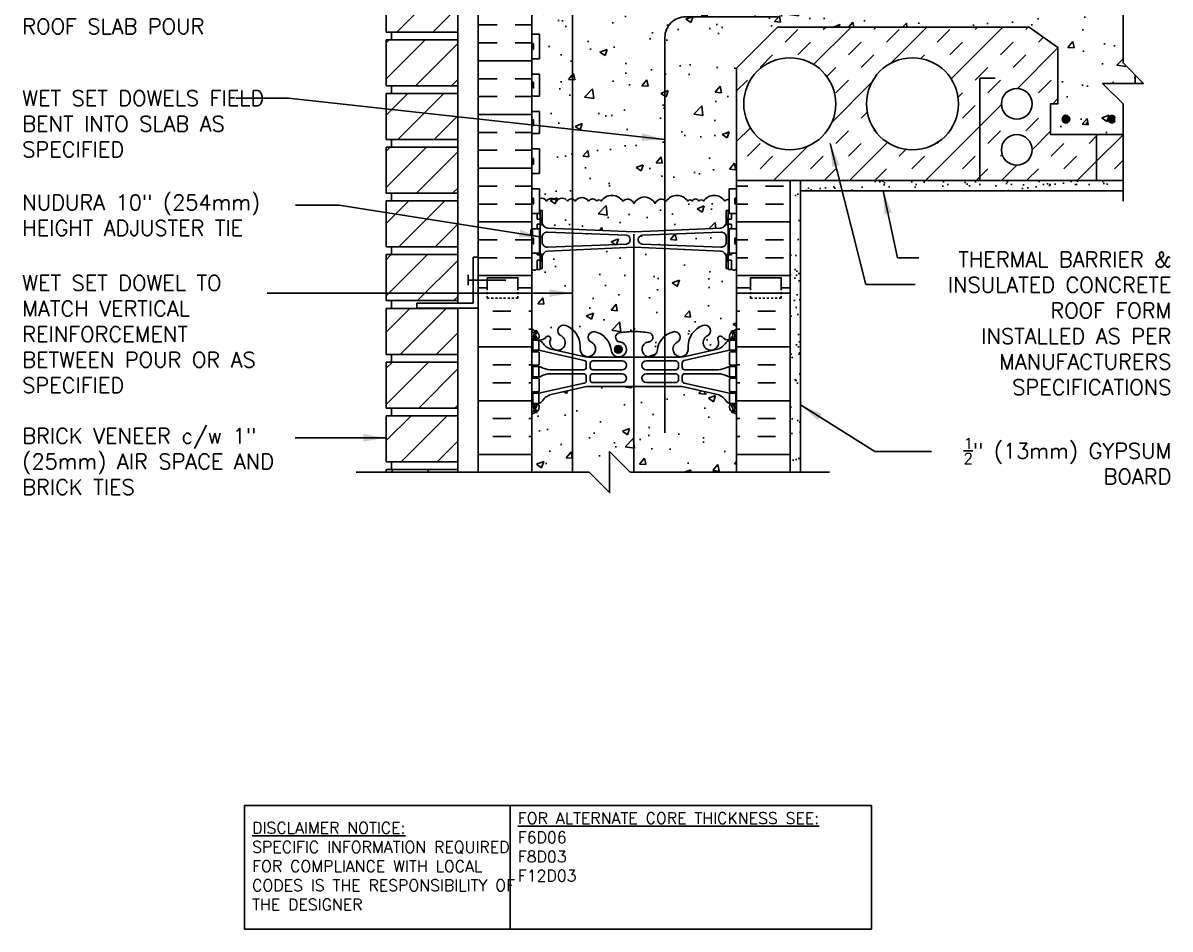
# Model space of a CAD drawing. Header units: inches. Extents: x 231.4 to 287.5, y 32.1 to 107.4.
# Drawn here: x 231.4 to 287.5, y 32.1 to 76.4 of the extents above; entities that cross this region are included whole.
import ezdxf

# ---------------------------------------------------------------- set-up
doc = ezdxf.new("R2010")
doc.units = ezdxf.units.IN
doc.header["$LTSCALE"] = 0.5
doc.header["$MEASUREMENT"] = 0
doc.linetypes.add('DASHED2', pattern=[0.375, 0.25, -0.125])
for name, color, linetype in [('HATCH', 12, 'Continuous'), ('line25', 2, 'Continuous'), ('LINE3', 3, 'Continuous'), ('LINE50', 5, 'Continuous'), ('LINE9', 9, 'Continuous'), ('TEXT', 4, 'Continuous'), ('Web_Edge', 9, 'Continuous')]:
    doc.layers.add(name, color=color, linetype=linetype)
doc.styles.add('DIM', font='romans.shx', dxfattribs={"width": 0.7})
doc.styles.add('ROMANS', font='romans.shx', dxfattribs={"height": 0.75})
doc.styles.get("Standard").update_dxf_attribs({"font": 'romans.shx', "height": 0.75})
doc.dimstyles.new('ext_12', dxfattribs={"dimscale": 12, "dimtxt": 0.09375, "dimasz": 0.09375, "dimexe": 0.09375, "dimexo": 0.0625, "dimgap": 0.0625, "dimtad": 1, "dimdec": 1, "dimzin": 3, "dimdsep": 46, "dimlunit": 4, "dimtxsty": 'DIM', "dimcen": 0.09, "dimdle": 0.09375, "dimclrt": 4, "dimadec": 0, "dimazin": 0, "dimtfac": 1, "dimtdec": 1, "dimtmove": 2, "dimatfit": 3, "dimfxl": 1, "dimfrac": 2, "dimtolj": 1, "dimtzin": 0, "dimarcsym": 0})
pattern_1 = [(45, (-10.3386, -1.8967), (-1.856155, 1.856155), []), (45, (-10.9574, -1.278), (-1.856155, 1.856155), [0.875, -0.875]), (45, (-11.576, -0.6592), (-1.856155, 1.856155), [0.875, -0.875])]

msp = doc.modelspace()

# ---------------------------------------------------------------- hatches: boundary and pattern name
at = {"layer": 'HATCH'}
h = msp.add_hatch(dxfattribs=at)
h.set_pattern_fill('ANSI31', color=256, scale=10, style=0)
h.set_pattern_definition([(45, (251.1798, 93.3156), (-0.883883, 0.883883), [])])
h.paths.add_polyline_path([(252.694, 93.621), (249.194, 93.621), (249.194, 92.932), (252.694, 92.932)])
h.paths.add_polyline_path([(252.694, 96.246), (249.194, 96.246), (249.194, 93.996), (252.694, 93.996)])
h.paths.add_polyline_path([(252.694, 98.871), (249.194, 98.871), (249.194, 96.621), (252.694, 96.621)])
h.paths.add_polyline_path([(252.694, 101.496), (249.194, 101.496), (249.194, 99.246), (252.694, 99.246)])
h.paths.add_polyline_path([(252.694, 104.121), (249.194, 104.121), (249.194, 101.871), (252.694, 101.871)])
h.paths.add_polyline_path([(252.694, 78.186), (249.194, 78.186), (249.194, 75.936), (252.694, 75.936)])
h.paths.add_polyline_path([(252.694, 80.811), (249.194, 80.811), (249.194, 78.561), (252.694, 78.561)])
h.paths.add_polyline_path([(252.694, 83.436), (249.194, 83.436), (249.194, 81.186), (252.694, 81.186)])
h.paths.add_polyline_path([(252.694, 86.061), (249.194, 86.061), (249.194, 83.811), (252.694, 83.811)])
h.paths.add_polyline_path([(252.694, 88.686), (249.194, 88.686), (249.194, 86.436), (252.694, 86.436)])
h.paths.add_polyline_path([(252.694, 90.432), (249.194, 90.432), (249.194, 89.061), (252.694, 89.061)])
h.paths.add_polyline_path([(252.694, 67.686), (249.227, 67.686), (249.194, 67.653), (249.194, 65.436), (252.634, 65.436), (252.694, 65.496)])
h.paths.add_polyline_path([(252.694, 70.311), (249.194, 70.311), (249.194, 68.061), (252.694, 68.061)])
h.paths.add_polyline_path([(252.694, 72.936), (249.194, 72.936), (249.194, 70.686), (252.694, 70.686)])
h.paths.add_polyline_path([(252.694, 75.561), (249.194, 75.561), (249.194, 73.311), (252.694, 73.311)])
h.paths.add_polyline_path([(252.694, 54.561), (249.194, 54.561), (249.194, 54.432), (252.694, 54.432)])
h.paths.add_polyline_path([(252.694, 57.186), (249.194, 57.186), (249.194, 54.936), (252.694, 54.936)])
h.paths.add_polyline_path([(252.694, 59.811), (249.194, 59.811), (249.194, 57.561), (252.694, 57.561)])
h.paths.add_polyline_path([(252.694, 62.436), (249.194, 62.436), (249.194, 60.186), (252.694, 60.186)])
h.paths.add_polyline_path([(252.694, 65.061), (249.194, 65.061), (249.194, 62.811), (252.694, 62.811)])
h = msp.add_hatch(dxfattribs=at)
h.set_pattern_fill('AR-CONC', color=256, scale=0.5)
h.set_pattern_definition([(50, (0, 0), (3.5863, -0.31376), [0.375, -4.125]), (355, (0, 0), (-0.693757, 3.76096), [0.3, -3.3]), (100.4514, (0.299, -0.026), (2.892544, 3.4472), [0.3187, -3.50571]), (46.1842, (0, 1), (5.336207, -0.827596), [0.5625, -6.1875]), (96.6356, (0.4447, 0.931), (4.67331, 4.87059), [0.47805, -5.25857]), (351.1842, (0, 1), (4.67331, 4.87059), [0.45, -4.95]), (21, (0.5, 0.75), (2.984535, -2.013094), [0.375, -4.125]), (326, (0.5, 0.75), (1.216577, 3.62575), [0.3, -3.3]), (71.4514, (0.7487, 0.5822), (4.20111, 1.612656), [0.3187, -3.50571]), (37.5, (0, 0), (0.0607993, 1.664469), [0, -3.26, 0, -3.35, 0, -3.3125]), (7.5, (0, 0), (1.315348, 1.972059), [0, -1.91, 0, -3.185, 0, -1.2625]), (327.5, (-1.115, 0), (2.669112, -0.1127744), [0, -1.25, 0, -3.9, 0, -5.175]), (317.5, (-1.615, 0), (2.91593, 0.500525), [0, -1.625, 0, -2.59, 0, -3.675])])
h.paths.add_polyline_path([(264.882, 99.841, 2.155404), (265.421, 99.646), (265.409, 99.667, -0.834375), (265.621, 99.793, 0.23174), (265.978, 99.642), (266.083, 99.642), (266.083, 99.712), (266.036, 99.712, -0.414214), (265.973, 99.775), (265.973, 99.842, -0.249069), (266.083, 100.049), (266.083, 100.091), (266.173, 100.091, 0.08841), (266.319, 100.188), (266.319, 100.909, 0.336749), (265.657, 100.803, 0.520567), (265.27, 100.803, 0.520567), (264.771, 100.803, 0.259173), (264.319, 101.023, 0.259173), (263.868, 100.803, 0.520567), (263.368, 100.803, 0.520567), (262.981, 100.803, 0.336749), (262.319, 100.909, 0.336749), (261.657, 100.803, 0.520567), (261.27, 100.803, 0.520567), (260.771, 100.803, 0.520567), (259.924, 100.803, 0.520567), (259.642, 100.803, 0.520567), (258.747, 100.803, 0.520567), (258.008, 100.803, 0.520567), (257.315, 100.803, 0.520567), (257.094, 100.803, 0.321585), (256.319, 100.829), (256.319, 100.188, 0.088416), (256.465, 100.091), (256.555, 100.091), (256.555, 100.049, -0.249069), (256.665, 99.842), (256.665, 99.775, -0.414214), (256.603, 99.712), (256.555, 99.712), (256.555, 99.642), (256.66, 99.642, 0.231736), (257.018, 99.793, -0.8344), (257.23, 99.667), (257.218, 99.646, 2.155404), (257.756, 99.841, -1), (257.97, 100.352, -0.311223), (258.679, 99.336), (258.679, 99.171, 1.661382), (259.24, 99.523, -1), (259.453, 100.035, -0.30095), (260.189, 99.162, 1.661382), (260.751, 99.515, 0.055617), (260.571, 99.561, -0.843243), (260.606, 99.993, -0.047544), (261.319, 100.058, -0.047544), (262.033, 99.993, -0.843243), (262.068, 99.561, 0.055617), (261.888, 99.515, 1.661382), (262.449, 99.162, -0.30095), (263.186, 100.035, -1), (263.399, 99.523, 1.661382), (263.96, 99.171), (263.96, 99.336, -0.311223), (264.669, 100.352, -1)])
h.paths.add_polyline_path([(266.319, 95.996, 0.08841), (266.173, 96.093), (266.083, 96.093), (266.083, 96.135, -0.249069), (265.973, 96.342), (265.973, 96.41, -0.414214), (266.036, 96.472), (266.083, 96.472), (266.083, 96.542), (265.978, 96.542, -0.155529), (265.803, 96.676, 0.180914), (265.385, 96.987), (263.804, 97.34, 0.054974), (263.477, 97.376), (261.319, 97.376), (259.161, 97.376, 0.054974), (258.835, 97.34), (257.254, 96.987, 0.180914), (256.836, 96.676, -0.155529), (256.66, 96.542), (256.555, 96.542), (256.555, 96.472), (256.603, 96.472, -0.414214), (256.665, 96.41), (256.665, 96.342, -0.249069), (256.555, 96.135), (256.555, 96.093), (256.465, 96.093, 0.088416), (256.319, 95.996), (256.319, 92.932), (258.458, 92.932), (259.458, 91.932), (259.458, 93.932), (260.458, 92.932), (266.319, 92.932)])
h.paths.add_polyline_path([(266.319, 90.432), (260.458, 90.432), (259.458, 91.432), (259.458, 89.432), (258.458, 90.432), (256.319, 90.432), (256.319, 87.625, 0.088416), (256.465, 87.527), (256.555, 87.527), (256.555, 87.486, -0.249069), (256.665, 87.278), (256.665, 87.211, -0.414214), (256.603, 87.148), (256.555, 87.148), (256.555, 87.078), (256.66, 87.078, -0.155529), (256.836, 86.944, 0.180914), (257.254, 86.633), (258.835, 86.28, 0.054974), (259.161, 86.244), (261.319, 86.244), (263.477, 86.244, 0.054974), (263.804, 86.28), (265.385, 86.633, 0.180914), (265.803, 86.944, -0.155529), (265.978, 87.078), (266.083, 87.078), (266.083, 87.148), (266.036, 87.148, -0.414214), (265.973, 87.211), (265.973, 87.278, -0.249069), (266.083, 87.486), (266.083, 87.527), (266.173, 87.527, 0.08841), (266.319, 87.625)])
h.paths.add_polyline_path([(265.819, 79.149, 0.390098), (265.544, 79.448), (261.336, 79.632, 0.020761), (261.319, 79.632, 0.020761), (261.303, 79.632), (257.094, 79.448, 0.390098), (256.819, 79.149), (256.819, 78.588), (256.719, 78.588, -0.327813), (256.684, 78.54), (256.684, 78.537), (256.519, 78.537), (256.489, 78.508), (256.399, 78.508), (256.37, 78.537), (256.319, 78.537), (256.319, 78.403, -0.357642), (257.341, 78.087, -0.520567), (257.892, 78.204, -0.520567), (258.942, 78.204, -0.520567), (259.162, 78.204, -0.520567), (259.559, 78.204, -0.520567), (260.213, 78.204, -0.520567), (260.595, 78.204, -0.520567), (261.117, 78.204, -0.520567), (261.618, 78.204, -0.202806), (261.819, 78.33, -0.202806), (262.021, 78.204, -0.520567), (262.522, 78.204, -0.520567), (263.044, 78.204, -0.520567), (263.426, 78.204, -0.520567), (264.08, 78.204, -0.290815), (264.319, 78.304, -0.290815), (264.559, 78.204, -0.520567), (265.213, 78.204, -0.520567), (265.595, 78.204, -0.520567), (266.117, 78.204, -0.203361), (266.319, 78.331), (266.319, 78.537), (266.269, 78.537), (266.239, 78.508), (266.149, 78.508), (266.12, 78.537), (265.954, 78.537), (265.954, 78.54, -0.327813), (265.919, 78.588), (265.819, 78.588)])
h.paths.add_polyline_path([(266.319, 83.432, 0.08841), (266.173, 83.53), (266.083, 83.53), (266.083, 83.571, -0.249069), (265.973, 83.778), (265.973, 83.846, -0.414214), (266.036, 83.908), (266.083, 83.908), (266.083, 83.978), (265.978, 83.978, 0.231736), (265.621, 83.827, -0.8344), (265.409, 83.953), (265.421, 83.974, 2.155404), (264.882, 83.78, -1), (264.669, 83.269, -0.311223), (263.96, 84.285), (263.96, 84.45, 1.661382), (263.399, 84.097, -1), (263.186, 83.586, -0.30095), (262.449, 84.458, 1.661382), (261.888, 84.105, 0.055617), (262.068, 84.06, -0.843243), (262.033, 83.628, -0.047544), (261.319, 83.563, -0.047544), (260.606, 83.628, -0.843243), (260.571, 84.06, 0.055617), (260.751, 84.105, 1.661382), (260.189, 84.458, -0.30095), (259.453, 83.586, -1), (259.24, 84.097, 1.661382), (258.679, 84.45), (258.679, 84.285, -0.311223), (257.97, 83.269, -1), (257.756, 83.78, 2.155404), (257.218, 83.974), (257.23, 83.953, -0.834375), (257.018, 83.827, 0.23174), (256.66, 83.978), (256.555, 83.978), (256.555, 83.908), (256.603, 83.908, -0.414214), (256.665, 83.846), (256.665, 83.778, -0.249069), (256.555, 83.571), (256.555, 83.53), (256.465, 83.53, 0.088416), (256.319, 83.432), (256.319, 81.428), (256.399, 81.508), (256.489, 81.508), (256.519, 81.478), (256.669, 81.478, -0.414214), (256.719, 81.428), (256.819, 81.428), (256.819, 80.867, 0.390098), (257.094, 80.568), (261.303, 80.384, 0.020761), (261.319, 80.384, 0.020761), (261.336, 80.384), (265.544, 80.568, 0.390098), (265.819, 80.867), (265.819, 81.428), (265.919, 81.428, -0.414214), (265.969, 81.478), (266.069, 81.478), (266.119, 81.478), (266.149, 81.508), (266.239, 81.508), (266.319, 81.428), (266.319, 81.432)])
h.paths.add_polyline_path([(266.319, 74.182), (268.319, 76.182), (280.629, 76.182), (282.033, 75.192), (282.033, 72.432), (281.673, 72.432), (281.673, 70.932), (283.923, 70.932), (285.215, 70.932), (285.215, 72.432), (284.215, 73.432), (285.813, 73.432), (285.813, 73.835), (285.215, 74.432), (285.215, 78.182), (266.319, 78.182), (266.319, 78.331, 0.203361), (266.117, 78.204, 0.520567), (265.595, 78.204, 0.520567), (265.213, 78.204, 0.520567), (264.559, 78.204, 0.290815), (264.319, 78.304, 0.290815), (264.08, 78.204, 0.520567), (263.426, 78.204, 0.520567), (263.044, 78.204, 0.520567), (262.522, 78.204, 0.520567), (262.021, 78.204, 0.202806), (261.819, 78.33, 0.202806), (261.618, 78.204, 0.520567), (261.117, 78.204, 0.520567), (260.595, 78.204, 0.520567), (260.213, 78.204, 0.520567), (259.559, 78.204, 0.520567), (259.162, 78.204, 0.520567), (258.942, 78.204, 0.520567), (257.892, 78.204, 0.520567), (257.341, 78.087, 0.357642), (256.319, 78.403), (256.319, 77.787), (256.684, 77.787), (256.684, 76.587), (256.319, 76.587), (256.319, 75.837), (256.684, 75.837), (256.684, 74.637), (256.319, 74.637), (256.319, 73.887), (256.684, 73.887), (256.684, 72.807), (256.319, 72.807), (256.319, 72.057), (256.684, 72.057), (256.684, 70.977), (256.319, 70.977), (256.319, 70.227), (256.684, 70.227), (256.684, 69.027), (256.319, 69.027), (256.319, 68.277), (256.684, 68.277), (256.684, 67.807, -0.305478), (257.027, 67.681, -0.520567), (257.528, 67.681, -0.520567), (258.05, 67.681, -0.520567), (258.432, 67.681, -0.520567), (259.086, 67.681, -0.520567), (259.483, 67.681, -0.520567), (259.703, 67.681, -0.520567), (260.754, 67.681, -0.520567), (261.305, 67.563, -0.257048), (261.819, 67.879, -0.257048), (262.334, 67.563, -0.520567), (262.885, 67.681, -0.520567), (263.936, 67.681, -0.520567), (264.156, 67.681, -0.206539), (264.319, 67.781, -0.206539), (264.483, 67.681, -0.520567), (264.703, 67.681, -0.520567), (265.754, 67.681, -0.164458), (265.954, 67.771), (265.954, 68.277), (266.319, 68.277), (266.319, 68.682)])
h.paths.add_polyline_path([(265.819, 67.216), (265.919, 67.216, -0.327813), (265.954, 67.263), (265.954, 67.771, 0.164458), (265.754, 67.681, 0.520567), (264.703, 67.681, 0.520567), (264.483, 67.681, 0.206539), (264.319, 67.781, 0.206539), (264.156, 67.681, 0.520567), (263.936, 67.681, 0.520567), (262.885, 67.681, 0.520567), (262.334, 67.563, 0.257048), (261.819, 67.879, 0.257048), (261.305, 67.563, 0.520567), (260.754, 67.681, 0.520567), (259.703, 67.681, 0.520567), (259.483, 67.681, 0.520567), (259.086, 67.681, 0.520567), (258.432, 67.681, 0.520567), (258.05, 67.681, 0.520567), (257.528, 67.681, 0.520567), (257.027, 67.681, 0.305478), (256.684, 67.807), (256.684, 67.263, -0.327813), (256.719, 67.216), (256.819, 67.216), (256.819, 66.655, 0.390098), (257.094, 66.356), (261.303, 66.172, 0.020761), (261.319, 66.171, 0.020761), (261.336, 66.172), (265.544, 66.356, 0.390098), (265.819, 66.655)])
h.paths.add_polyline_path([(266.319, 64.376), (266.239, 64.296), (266.149, 64.296), (266.119, 64.326), (265.969, 64.326, -0.414214), (265.919, 64.376), (265.819, 64.376), (265.819, 64.937, 0.390098), (265.544, 65.236), (261.336, 65.419, 0.020761), (261.319, 65.42, 0.020761), (261.303, 65.419), (257.094, 65.236, 0.390098), (256.819, 64.937), (256.819, 64.376), (256.719, 64.376, -0.414214), (256.669, 64.326), (256.569, 64.326), (256.519, 64.326), (256.489, 64.296), (256.399, 64.296), (256.319, 64.376), (256.319, 63.432), (256.319, 61.432, 0.088416), (256.465, 61.335), (256.555, 61.335), (256.555, 61.293, -0.249069), (256.665, 61.086), (256.665, 61.019, -0.414214), (256.603, 60.956), (256.555, 60.956), (256.555, 60.886), (256.66, 60.886, 0.231736), (257.018, 61.037, -0.8344), (257.23, 60.912), (257.218, 60.89, 2.155404), (257.756, 61.085, -1), (257.97, 61.596, -0.311223), (258.679, 60.58), (258.679, 60.415, 1.661382), (259.24, 60.768, -1), (259.453, 61.279, -0.30095), (260.189, 60.406, 1.661382), (260.751, 60.759, 0.055617), (260.571, 60.805, -0.843243), (260.606, 61.237, -0.047544), (261.319, 61.302, -0.047544), (262.033, 61.237, -0.843243), (262.068, 60.805, 0.055617), (261.888, 60.759, 1.661382), (262.449, 60.406, -0.30095), (263.186, 61.279, -1), (263.399, 60.768, 1.661382), (263.96, 60.415), (263.96, 60.58, -0.311223), (264.669, 61.596, -1), (264.882, 61.085, 2.155404), (265.421, 60.89), (265.409, 60.912, -0.834375), (265.621, 61.037, 0.23174), (265.978, 60.886), (266.083, 60.886), (266.083, 60.956), (266.036, 60.956, -0.414214), (265.973, 61.019), (265.973, 61.086, -0.249069), (266.083, 61.293), (266.083, 61.335), (266.173, 61.335, 0.08841), (266.319, 61.432)])
h.paths.add_polyline_path([(265.819, 65.914, 0.425773), (265.56, 66.164), (261.703, 66.013, 0.390098), (261.519, 65.813), (261.519, 65.778, 0.390098), (261.703, 65.579), (265.56, 65.427, 0.425773), (265.819, 65.677)])
h.paths.add_polyline_path([(261.119, 65.778), (261.119, 65.813, 0.390098), (260.936, 66.013), (257.079, 66.164, 0.425773), (256.819, 65.914), (256.819, 65.677, 0.425773), (257.079, 65.427), (260.936, 65.579, 0.390098)])
h.paths.add_polyline_path([(260.936, 80.225), (257.079, 80.377, 0.425773), (256.819, 80.127), (256.819, 79.889, 0.425773), (257.079, 79.639), (260.936, 79.791, 0.390098), (261.119, 79.99), (261.119, 80.026, 0.390098)])
h.paths.add_polyline_path([(265.819, 80.127, 0.425773), (265.56, 80.377), (261.703, 80.225, 0.390098), (261.519, 80.026), (261.519, 79.99, 0.390098), (261.703, 79.791), (265.56, 79.639, 0.425773), (265.819, 79.889)])
h.paths.add_polyline_path([(266.319, 57.24, 0.08841), (266.173, 57.337), (266.083, 57.337), (266.083, 57.379, -0.249069), (265.973, 57.586), (265.973, 57.654, -0.414214), (266.036, 57.716), (266.083, 57.716), (266.083, 57.786), (265.978, 57.786, -0.155529), (265.803, 57.92, 0.180914), (265.385, 58.232), (263.804, 58.584, 0.054974), (263.477, 58.621), (261.319, 58.621), (259.161, 58.621, 0.054974), (258.835, 58.584), (257.254, 58.232, 0.180914), (256.836, 57.92, -0.155529), (256.66, 57.786), (256.555, 57.786), (256.555, 57.716), (256.603, 57.716, -0.414214), (256.665, 57.654), (256.665, 57.586, -0.249069), (256.555, 57.379), (256.555, 57.337), (256.465, 57.337, 0.088416), (256.319, 57.24), (256.319, 54.432), (259.114, 54.432), (260.114, 53.432), (260.114, 55.432), (261.114, 54.432), (266.319, 54.432)])
h = msp.add_hatch(dxfattribs=at)
h.set_pattern_fill('INSUL', color=256, scale=7, style=0)
h.set_pattern_definition([(0, (267.7394, 79.7838), (0, 2.625), []), (0, (267.7394, 80.6588), (0, 2.625), [0.875, -0.875]), (0, (267.7394, 81.5338), (0, 2.625), [0.875, -0.875])])
h.paths.add_polyline_path([(268.944, 81.432), (268.507, 81.432), (268.507, 80.932), (267.007, 80.932), (267.007, 81.432), (266.319, 81.432), (266.319, 78.182), (268.944, 78.182)])
h.paths.add_polyline_path([(268.944, 68.682), (266.319, 68.682), (266.319, 63.432), (267.007, 63.432), (267.007, 63.932), (268.507, 63.932), (268.507, 63.432), (268.944, 63.432)])
h.paths.add_polyline_path([(253.694, 63.432), (254.132, 63.432), (254.132, 63.932), (255.632, 63.932), (255.632, 63.432), (256.319, 63.432), (256.319, 81.432), (255.632, 81.432), (255.632, 81.932), (254.132, 81.932), (254.132, 81.432), (253.694, 81.432)])
h = msp.add_hatch(dxfattribs=at)
h.set_pattern_fill('INSUL', color=256, scale=7, angle=45, style=0)
h.set_pattern_definition(pattern_1)
h.paths.add_polyline_path([(279.27, 70.182, -1), (280.77, 70.182, -1)], flags=16)
edge = h.paths.add_edge_path()
edge.add_arc((280.02, 72.432), 0.75, 0, 360)
edge = h.paths.add_edge_path()
edge.add_arc((274.923, 72.432), 2.25, 0, 360)
edge = h.paths.add_edge_path()
edge.add_arc((268.923, 72.432), 2.25, 0, 360)
h.paths.add_polyline_path([(283.923, 70.932), (281.673, 70.932), (281.673, 72.432), (282.033, 72.432), (282.033, 75.192), (280.629, 76.182), (268.319, 76.182), (266.319, 74.182), (266.319, 68.682), (283.923, 68.682)])
h = msp.add_hatch(dxfattribs=at)
h.set_pattern_fill('INSUL', color=256, scale=7, angle=45, style=0)
h.set_pattern_definition(pattern_1)
h.paths.add_polyline_path([(283.923, 68.682), (285.215, 68.682), (285.215, 70.932), (283.923, 70.932)])
h = msp.add_hatch(dxfattribs=at)
h.set_pattern_fill('AR-SAND', color=256, scale=0.5, style=0)
h.set_pattern_definition([(37.5, (68.0222, -65.8095), (-0.0314967, 0.963412), [0, -0.76, 0, -0.85, 0, -0.8125]), (7.5, (68.0222, -65.8095), (0.8848884, 1.411073), [0, -0.41, 0, -0.685, 0, -0.2625]), (327.5, (67.4072, -65.8095), (1.557071, 0.0028295), [0, -0.25, 0, -0.9, 0, -1.175]), (317.5, (67.4072, -65.8095), (1.503063, 0.438838), [0, -0.125, 0, -0.59, 0, -0.675])])
h.paths.add_polyline_path([(272.944, 68.682), (272.944, 68.557, -0.414214), (272.819, 68.432), (269.694, 68.432, 0.131652), (269.444, 68.365), (269.444, 68.182), (285.215, 68.182), (285.215, 68.682)])
h = msp.add_hatch(dxfattribs=at)
h.set_pattern_fill('AR-SAND', color=256, scale=0.5, style=0)
h.set_pattern_definition([(37.5, (71.1866, -64.2275), (-0.0314967, 0.963412), [0, -0.76, 0, -0.85, 0, -0.8125]), (7.5, (71.1866, -64.2275), (0.8848884, 1.411073), [0, -0.41, 0, -0.685, 0, -0.2625]), (327.5, (70.5716, -64.2275), (1.557071, 0.0028295), [0, -0.25, 0, -0.9, 0, -1.175]), (317.5, (70.5716, -64.2275), (1.503063, 0.438838), [0, -0.125, 0, -0.59, 0, -0.675])])
h.paths.add_polyline_path([(269.444, 68.365, 0.267949), (269.194, 67.932), (269.194, 65.682), (269.069, 65.182), (268.944, 65.182), (268.944, 63.432), (268.944, 54.432), (269.444, 54.432)])
at = {"layer": 'LINE3'}
for points in [[(282.612, 71.682, 1), (282.237, 71.682, 1)], [(284.842, 71.766, 4.219488), (284.842, 71.598)], [(260.724, 60.434, 1), (260.349, 60.434, 1)]]:
    msp.add_hatch(color=256, dxfattribs=at).paths.add_polyline_path(points)

# ---------------------------------------------------------------- linework, layer by layer
at = {"layer": 'HATCH'}
for p, q in [((270.564, 68.682), (270.591, 68.709)), ((273.393, 68.682), (273.419, 68.709)), ((279.05, 68.682), (279.076, 68.709)), ((281.878, 68.682), (281.904, 68.709)), ((249.194, 67.653), (249.227, 67.686)), ((252.634, 65.436), (252.694, 65.496)), ((249.194, 63.42), (249.224, 63.449)), ((253.694, 63.173), (256.319, 63.173)), ((268.944, 63.173), (266.319, 63.173)), ((254.408, 62.298), (255.283, 62.298)), ((256.158, 62.298), (256.319, 62.298)), ((266.481, 62.298), (266.319, 62.298)), ((268.231, 62.298), (267.356, 62.298)), ((254.408, 61.423), (255.283, 61.423)), ((256.158, 61.423), (256.319, 61.423)), ((266.481, 61.423), (266.319, 61.423)), ((268.231, 61.423), (267.356, 61.423)), ((253.694, 60.548), (256.319, 60.548)), ((268.944, 60.548), (266.319, 60.548)), ((254.408, 59.673), (255.283, 59.673)), ((256.158, 59.673), (256.319, 59.673)), ((266.481, 59.673), (266.319, 59.673)), ((268.231, 59.673), (267.356, 59.673)), ((254.408, 58.798), (255.283, 58.798)), ((256.158, 58.798), (256.319, 58.798)), ((266.481, 58.798), (266.319, 58.798)), ((268.231, 58.798), (267.356, 58.798)), ((253.694, 57.923), (256.319, 57.923)), ((268.944, 57.923), (266.319, 57.923)), ((254.408, 57.048), (255.283, 57.048)), ((256.158, 57.048), (256.319, 57.048)), ((266.481, 57.048), (266.319, 57.048)), ((268.231, 57.048), (267.356, 57.048)), ((254.408, 56.173), (255.283, 56.173)), ((256.158, 56.173), (256.319, 56.173)), ((266.481, 56.173), (266.319, 56.173)), ((268.231, 56.173), (267.356, 56.173)), ((253.694, 55.298), (256.319, 55.298)), ((268.944, 55.298), (266.319, 55.298))]:
    msp.add_line(p, q, dxfattribs=at)
for points in [[(261.819, 67.879, 0.257048), (261.305, 67.563, 0.520567), (260.754, 67.681, 0.520567), (259.703, 67.681, 0.520567), (259.483, 67.681, 0.520567), (259.086, 67.681, 0.520567), (258.432, 67.681, 0.520567), (258.05, 67.681, 0.520567), (257.528, 67.681, 0.520567), (257.027, 67.681, 0.305478), (256.684, 67.807, 0.204172)], [(261.819, 67.879, -0.257048), (262.334, 67.563, -0.520567), (262.885, 67.681, -0.520567), (263.936, 67.681, -0.520567), (264.156, 67.681, -0.206539), (264.319, 67.781, -0.206539)], [(265.954, 67.771, 0.164458), (265.754, 67.681, 0.520567), (264.703, 67.681, 0.520567), (264.483, 67.681, 0.206539), (264.319, 67.781)]]:
    msp.add_lwpolyline(points, format="xyb", dxfattribs=at)
at = {"layer": 'line25'}
for p, q in [((252.694, 62.686), (252.694, 90.432)), ((256.319, 81.432), (256.319, 63.432)), ((249.194, 75.936), (249.194, 78.186)), ((249.194, 75.936), (252.694, 75.936)), ((249.444, 75.561), (249.444, 75.936)), ((256.319, 75.837), (256.684, 75.837)), ((256.684, 74.637), (256.684, 75.837)), ((249.194, 75.561), (252.694, 75.561)), ((249.194, 73.311), (249.194, 75.561)), ((256.319, 74.637), (256.684, 74.637)), ((256.319, 73.887), (256.684, 73.887)), ((256.684, 73.887), (256.684, 72.807)), ((249.194, 73.311), (252.694, 73.311)), ((249.194, 72.936), (252.694, 72.936)), ((249.194, 70.686), (249.194, 72.936)), ((249.444, 72.936), (249.444, 73.311)), ((256.319, 72.807), (256.684, 72.807)), ((256.319, 72.057), (256.684, 72.057)), ((256.684, 70.977), (256.684, 72.057)), ((249.194, 70.686), (252.694, 70.686)), ((249.444, 70.311), (249.444, 70.686)), ((256.319, 70.977), (256.684, 70.977)), ((249.194, 70.311), (252.694, 70.311)), ((249.194, 68.061), (249.194, 70.311)), ((256.319, 70.227), (256.684, 70.227)), ((256.684, 70.227), (256.684, 69.027)), ((256.319, 69.027), (256.684, 69.027)), ((266.319, 68.682), (285.215, 68.682)), ((266.319, 54.432), (266.319, 68.682)), ((249.194, 68.061), (252.694, 68.061)), ((249.444, 67.686), (249.444, 68.061)), ((256.319, 68.277), (256.684, 68.277)), ((256.684, 68.277), (256.684, 67.077)), ((265.954, 68.277), (265.954, 67.077)), ((266.319, 68.277), (265.954, 68.277)), ((249.194, 65.436), (249.194, 67.686)), ((249.194, 67.686), (252.694, 67.686)), ((256.319, 67.077), (256.684, 67.077)), ((266.319, 67.077), (265.954, 67.077)), ((256.319, 66.327), (256.684, 66.327)), ((256.684, 66.327), (256.684, 65.127)), ((266.319, 66.327), (265.954, 66.327)), ((265.954, 66.327), (265.954, 65.127)), ((249.194, 65.436), (252.694, 65.436)), ((249.194, 65.061), (252.694, 65.061)), ((249.194, 62.811), (249.194, 65.061)), ((249.444, 65.061), (249.444, 65.436)), ((249.444, 65.061), (249.444, 65.436)), ((256.319, 65.127), (256.684, 65.127)), ((266.319, 65.127), (265.954, 65.127)), ((256.319, 63.432), (256.319, 54.432)), ((249.194, 62.811), (252.694, 62.811)), ((249.194, 62.436), (252.694, 62.436)), ((249.194, 60.186), (249.194, 62.436)), ((249.444, 62.436), (249.444, 62.811)), ((252.694, 54.432), (252.694, 62.436)), ((249.194, 60.186), (252.694, 60.186)), ((249.444, 59.811), (249.444, 60.186)), ((249.194, 59.811), (252.694, 59.811)), ((249.194, 57.561), (249.194, 59.811)), ((249.194, 57.561), (252.694, 57.561)), ((249.444, 57.186), (249.444, 57.561)), ((249.194, 57.186), (252.694, 57.186)), ((249.194, 54.936), (249.194, 57.186)), ((249.194, 54.936), (252.694, 54.936)), ((249.194, 54.561), (252.694, 54.561)), ((249.194, 54.432), (249.194, 54.561)), ((249.444, 54.561), (249.444, 54.936))]:
    msp.add_line(p, q, dxfattribs=at)
for points in [[(266.319, 68.682), (266.319, 74.182), (268.319, 76.182), (280.629, 76.182), (282.033, 75.192), (282.033, 72.432), (281.673, 72.432), (281.673, 70.932), (283.923, 70.932), (283.923, 68.682), (266.319, 68.682)], [(285.813, 73.835), (285.813, 73.432)], [(285.215, 70.932), (283.923, 70.932), (283.923, 68.682), (285.215, 68.682)]]:
    msp.add_lwpolyline(points, dxfattribs=at)
at = {"layer": 'LINE3'}
for p, q in [((258.296, 90.432), (258.296, 54.432)), ((261.305, 66.065), (261.305, 54.432))]:
    msp.add_line(p, q, dxfattribs=at)
msp.add_lwpolyline([(268.319, 76.682), (263.819, 76.682, 0.414214), (262.819, 75.682), (262.819, 56.345)], format="xyb", dxfattribs=at)
for centre in [(282.424, 71.682), (260.536, 60.434)]:
    msp.add_circle(centre, 0.188, dxfattribs=at)
msp.add_arc((284.674, 71.682), 0.188, 26.6657, 333.3343, dxfattribs=at)
at = {"layer": 'LINE50'}
for p, q in [((253.694, 63.432), (253.694, 81.432)), ((268.944, 63.432), (268.944, 68.682)), ((253.694, 54.432), (253.694, 63.432)), ((268.944, 54.432), (268.944, 63.432))]:
    msp.add_line(p, q, dxfattribs=at)
for points in [[(256.319, 63.432), (255.632, 63.432), (255.632, 63.932), (254.132, 63.932), (254.132, 63.432), (253.694, 63.432)], [(253.694, 63.432), (254.132, 63.432), (254.132, 63.932), (255.632, 63.932), (255.632, 63.432), (256.319, 63.432)], [(266.319, 63.432), (267.007, 63.432), (267.007, 63.932), (268.507, 63.932), (268.507, 63.432), (268.944, 63.432)], [(268.944, 63.432), (268.507, 63.432), (268.507, 63.932), (267.007, 63.932), (267.007, 63.432), (266.319, 63.432)]]:
    msp.add_lwpolyline(points, dxfattribs=at)
at = {"layer": 'LINE9'}
for p, q in [((256.319, 75.347), (256.319, 75.127)), ((256.319, 75.292), (256.319, 75.292)), ((256.319, 75.182), (256.319, 75.182)), ((256.359, 75.387), (256.359, 75.387)), ((256.399, 75.347), (256.399, 75.127)), ((256.359, 75.087), (256.359, 75.087)), ((256.359, 73.497), (256.359, 73.497)), ((256.319, 73.457), (256.319, 73.237)), ((256.319, 73.402), (256.319, 73.402)), ((256.319, 73.292), (256.319, 73.292)), ((256.359, 73.197), (256.359, 73.197)), ((256.399, 73.457), (256.399, 73.237)), ((256.319, 71.627), (256.319, 71.407)), ((256.319, 71.572), (256.319, 71.572)), ((256.319, 71.462), (256.319, 71.462)), ((256.359, 71.667), (256.359, 71.667)), ((256.359, 71.367), (256.359, 71.367)), ((256.399, 71.627), (256.399, 71.407)), ((256.319, 69.737), (256.319, 69.517)), ((256.319, 69.682), (256.319, 69.682)), ((256.319, 69.572), (256.319, 69.572)), ((256.359, 69.777), (256.359, 69.777)), ((256.399, 69.737), (256.399, 69.517)), ((256.359, 69.477), (256.359, 69.477)), ((269.444, 54.432), (269.444, 68.682)), ((269.444, 68.182), (285.215, 68.182)), ((256.319, 67.787), (256.319, 67.567)), ((256.319, 67.732), (256.319, 67.732)), ((256.319, 67.622), (256.319, 67.622)), ((256.359, 67.827), (256.359, 67.827)), ((256.359, 67.527), (256.359, 67.527)), ((256.399, 67.787), (256.399, 67.567)), ((266.239, 67.787), (266.239, 67.567)), ((266.239, 67.732), (266.239, 67.732)), ((266.239, 67.622), (266.239, 67.622)), ((266.279, 67.827), (266.279, 67.827)), ((266.279, 67.527), (266.279, 67.527)), ((266.319, 67.787), (266.319, 67.567)), ((256.569, 67.077), (256.569, 66.796)), ((256.719, 64.376), (256.719, 67.216)), ((256.719, 67.216), (256.819, 67.216)), ((256.719, 67.196), (256.719, 67.196)), ((256.719, 66.846), (256.769, 66.846)), ((256.769, 66.846), (256.769, 66.496)), ((256.819, 67.216), (256.819, 66.655)), ((265.919, 67.216), (265.819, 67.216)), ((265.819, 67.216), (265.819, 66.655)), ((265.869, 66.846), (265.869, 66.496)), ((265.919, 66.846), (265.869, 66.846)), ((265.919, 64.376), (265.919, 67.216)), ((265.919, 67.196), (265.919, 67.196)), ((266.069, 67.077), (266.069, 66.796)), ((256.271, 66.257), (256.271, 66.037)), ((256.271, 66.202), (256.271, 66.202)), ((256.311, 66.297), (256.311, 66.297)), ((256.351, 66.257), (256.351, 66.037)), ((256.569, 66.546), (256.569, 66.327)), ((256.719, 66.496), (256.769, 66.496)), ((261.303, 66.172), (257.094, 66.356)), ((261.336, 66.172), (265.544, 66.356)), ((265.919, 66.496), (265.869, 66.496)), ((266.069, 66.546), (266.069, 66.327)), ((256.271, 66.092), (256.271, 66.092)), ((256.311, 65.997), (256.311, 65.997)), ((256.319, 65.837), (256.319, 65.617)), ((256.319, 65.782), (256.319, 65.782)), ((256.319, 65.672), (256.319, 65.672)), ((256.359, 65.877), (256.359, 65.877)), ((256.399, 65.837), (256.399, 65.617)), ((256.819, 65.677), (256.819, 65.914)), ((260.936, 66.013), (257.079, 66.164)), ((261.119, 65.813), (261.119, 65.778)), ((261.519, 65.813), (261.519, 65.778)), ((261.703, 66.013), (265.56, 66.164)), ((265.819, 65.677), (265.819, 65.914)), ((266.239, 65.837), (266.239, 65.617)), ((266.239, 65.782), (266.239, 65.782)), ((266.239, 65.672), (266.239, 65.672)), ((266.279, 65.877), (266.279, 65.877)), ((266.319, 65.837), (266.319, 65.617)), ((256.359, 65.577), (256.359, 65.577)), ((256.569, 65.127), (256.569, 65.046)), ((256.719, 65.096), (256.769, 65.096)), ((256.769, 65.096), (256.769, 64.746)), ((260.936, 65.579), (257.079, 65.427)), ((261.303, 65.419), (257.094, 65.236)), ((261.336, 65.419), (265.544, 65.236)), ((261.703, 65.579), (265.56, 65.427)), ((265.919, 65.096), (265.869, 65.096)), ((265.869, 65.096), (265.869, 64.746)), ((266.069, 65.127), (266.069, 65.046)), ((266.279, 65.577), (266.279, 65.577)), ((253.444, 64.945), (253.444, 62.695)), ((253.444, 64.945), (253.694, 64.945)), ((256.569, 64.796), (256.569, 64.376)), ((256.719, 64.746), (256.769, 64.746)), ((256.819, 64.937), (256.819, 64.376)), ((265.819, 64.937), (265.819, 64.376)), ((265.919, 64.746), (265.869, 64.746)), ((266.069, 64.796), (266.069, 64.376)), ((256.319, 64.376), (256.399, 64.296)), ((256.399, 64.296), (256.489, 64.296)), ((256.569, 64.376), (256.489, 64.296)), ((256.519, 64.326), (256.669, 64.326)), ((256.569, 64.326), (256.669, 64.326)), ((256.719, 64.376), (256.819, 64.376)), ((265.919, 64.376), (265.819, 64.376)), ((266.069, 64.326), (265.969, 64.326)), ((266.119, 64.326), (265.969, 64.326)), ((266.069, 64.376), (266.149, 64.296)), ((266.239, 64.296), (266.149, 64.296)), ((266.319, 64.376), (266.239, 64.296)), ((253.444, 62.695), (250.694, 62.695)), ((250.694, 62.695), (250.694, 62.445)), ((250.694, 62.445), (253.694, 62.445))]:
    msp.add_line(p, q, dxfattribs=at)
at = {"layer": 'LINE9', "linetype": 'Continuous'}
for q in [(253.194, 64.07), (255.04, 63.82), (253.194, 63.57)]:
    msp.add_line((253.194, 63.82), q, dxfattribs=at)
at = {"layer": 'LINE9'}
for points in [[(285.215, 67.682), (285.215, 72.432), (284.215, 73.432), (286.215, 73.432), (285.215, 74.432), (285.215, 80.093)], [(278.971, 73.682), (278.221, 73.682), (278.221, 68.682)], [(256.569, 66.796), (256.719, 66.796), (256.719, 66.546), (256.569, 66.546)], [(266.069, 66.796), (265.919, 66.796), (265.919, 66.546), (266.069, 66.546)], [(256.684, 66.046), (256.719, 66.046), (256.719, 65.546), (256.684, 65.546)], [(265.954, 66.046), (265.919, 66.046), (265.919, 65.546), (265.954, 65.546)], [(256.569, 64.796), (256.719, 64.796), (256.719, 65.046), (256.569, 65.046)], [(266.069, 64.796), (265.919, 64.796), (265.919, 65.046), (266.069, 65.046)], [(247.725, 54.432), (259.114, 54.432), (260.114, 53.432), (260.114, 55.432), (261.114, 54.432), (270.868, 54.432)]]:
    msp.add_lwpolyline(points, dxfattribs=at)
at = {"layer": 'LINE9', "linetype": 'DASHED2', "ltscale": 0.15}
for points in [[(255.632, 63.432), (255.632, 63.432), (255.632, 62.932), (254.132, 62.932), (254.132, 63.432), (254.132, 63.432)], [(268.507, 63.432), (268.507, 63.432), (268.507, 62.932), (267.007, 62.932), (267.007, 63.432), (267.007, 63.432)]]:
    msp.add_lwpolyline(points, dxfattribs=at)
at = {"layer": 'LINE9'}
for centre, radius in [((268.923, 72.432), 2.25), ((274.923, 72.432), 2.25), ((280.02, 72.432), 0.75), ((280.02, 70.182), 0.75)]:
    msp.add_circle(centre, radius, dxfattribs=at)
for centre, radius, start, end in [((256.359, 75.347), 0.04, 90, 180), ((256.359, 75.347), 0.04, 0, 90), ((256.359, 75.127), 0.04, 180, 270), ((256.359, 75.127), 0.04, 270, 0), ((256.359, 73.457), 0.04, 90, 180), ((256.359, 73.457), 0.04, 0, 90), ((256.359, 73.237), 0.04, 180, 270), ((256.359, 73.237), 0.04, 270, 0), ((256.359, 71.627), 0.04, 90, 180), ((256.359, 71.407), 0.04, 180, 270), ((256.359, 71.627), 0.04, 0, 90), ((256.359, 71.407), 0.04, 270, 0), ((256.359, 69.737), 0.04, 90, 180), ((256.359, 69.737), 0.04, 0, 90), ((256.359, 69.517), 0.04, 180, 270), ((256.359, 69.517), 0.04, 270, 0), ((256.359, 67.787), 0.04, 90, 180), ((256.359, 67.567), 0.04, 180, 270), ((256.359, 67.787), 0.04, 0, 90), ((256.359, 67.567), 0.04, 270, 0), ((266.279, 67.787), 0.04, 90, 180), ((266.279, 67.567), 0.04, 180, 270), ((266.279, 67.787), 0.04, 0, 90), ((266.279, 67.567), 0.04, 270, 0), ((256.669, 67.216), 0.05, 0, 72.5993), ((265.969, 67.216), 0.05, 107.4007, 180), ((256.311, 66.257), 0.04, 90, 180), ((256.311, 66.257), 0.04, 0, 90), ((257.119, 66.655), 0.3, 180, 265.2426), ((265.519, 66.655), 0.3, 274.7574, 0), ((256.311, 66.037), 0.04, 180, 270), ((256.311, 66.037), 0.04, 270, 0), ((256.359, 65.837), 0.04, 90, 180), ((256.359, 65.617), 0.04, 180, 270), ((256.359, 65.837), 0.04, 0, 90), ((256.359, 65.617), 0.04, 270, 0), ((257.069, 65.914), 0.25, 87.7479, 180), ((257.069, 65.677), 0.25, 180, 272.2521), ((260.919, 65.813), 0.2, 0, 85.2426), ((260.919, 65.778), 0.2, 274.7574, 0), ((261.319, 66.371), 0.2, 265.2426, 270), ((261.319, 66.371), 0.2, 270, 274.7574), ((261.719, 65.813), 0.2, 94.7574, 180), ((261.719, 65.778), 0.2, 180, 265.2426), ((265.569, 65.914), 0.25, 0, 92.2521), ((265.569, 65.677), 0.25, 267.7479, 0), ((266.279, 65.837), 0.04, 90, 180), ((266.279, 65.617), 0.04, 180, 270), ((266.279, 65.837), 0.04, 0, 90), ((266.279, 65.617), 0.04, 270, 0), ((257.119, 64.937), 0.3, 94.7574, 180), ((261.319, 65.22), 0.2, 90, 94.7574), ((261.319, 65.22), 0.2, 85.2426, 90), ((265.519, 64.937), 0.3, 0, 85.2426), ((256.669, 64.376), 0.05, 270, 0), ((265.969, 64.376), 0.05, 180, 270)]:
    msp.add_arc(centre, radius, start, end, dxfattribs=at)
at = {"layer": 'TEXT'}
msp.add_lwpolyline([(242.27, 38.135), (255.253, 38.135), (255.253, 32.097), (242.27, 32.097)], close=True, dxfattribs=at)
msp.add_lwpolyline([(255.253, 38.135), (272.914, 38.135), (272.914, 32.097), (255.253, 32.097)], dxfattribs=at)
at = {"layer": 'Web_Edge'}
for p, q in [((256.465, 61.335), (256.555, 61.335)), ((256.555, 61.335), (256.555, 61.293)), ((266.173, 61.335), (266.083, 61.335)), ((266.083, 61.335), (266.083, 61.293)), ((256.319, 61.056), (256.397, 61.056)), ((256.319, 60.956), (256.603, 60.956)), ((256.465, 60.956), (256.465, 60.886)), ((256.555, 60.956), (256.555, 60.886)), ((256.665, 61.086), (256.665, 61.019)), ((257.218, 60.89), (257.23, 60.912)), ((258.679, 60.58), (258.679, 60.415)), ((263.96, 60.58), (263.96, 60.415)), ((265.421, 60.89), (265.409, 60.912)), ((265.973, 61.086), (265.973, 61.019)), ((266.319, 60.956), (266.036, 60.956)), ((266.083, 60.956), (266.083, 60.886)), ((266.173, 60.956), (266.173, 60.886)), ((266.319, 61.056), (266.241, 61.056)), ((256.319, 60.316), (256.603, 60.316)), ((256.465, 60.386), (256.465, 60.316)), ((256.555, 60.386), (256.555, 60.316)), ((258.878, 59.889), (256.66, 60.386)), ((256.665, 60.254), (256.665, 59.719)), ((258.835, 60.088), (257.254, 60.441)), ((259.161, 60.052), (261.319, 60.052)), ((263.477, 60.052), (261.319, 60.052)), ((263.761, 59.889), (265.978, 60.386)), ((263.804, 60.088), (265.385, 60.441)), ((265.973, 60.254), (265.973, 59.719)), ((266.319, 60.316), (266.036, 60.316)), ((266.083, 60.386), (266.083, 60.316)), ((266.173, 60.386), (266.173, 60.316)), ((256.319, 59.656), (256.603, 59.656)), ((256.465, 59.656), (256.465, 59.586)), ((256.555, 59.656), (256.555, 59.586)), ((258.976, 59.555), (258.976, 59.768)), ((259.163, 59.556), (259.163, 59.74)), ((259.288, 59.865), (260.728, 59.865)), ((263.351, 59.865), (261.911, 59.865)), ((263.476, 59.556), (263.476, 59.74)), ((263.663, 59.555), (263.663, 59.768)), ((266.319, 59.656), (266.036, 59.656)), ((266.083, 59.656), (266.083, 59.586)), ((266.173, 59.656), (266.173, 59.586)), ((256.319, 59.016), (256.603, 59.016)), ((256.465, 59.016), (256.465, 59.086)), ((256.555, 59.016), (256.555, 59.086)), ((256.665, 58.419), (256.665, 58.954)), ((258.851, 59.43), (257.213, 59.43)), ((258.851, 59.242), (257.213, 59.242)), ((258.976, 59.117), (258.976, 58.905)), ((259.163, 59.116), (259.163, 58.932)), ((259.288, 59.431), (260.728, 59.431)), ((259.288, 59.241), (260.728, 59.241)), ((263.351, 59.431), (261.911, 59.431)), ((263.351, 59.241), (261.911, 59.241)), ((263.476, 59.116), (263.476, 58.932)), ((263.663, 59.117), (263.663, 58.905)), ((263.788, 59.43), (265.426, 59.43)), ((263.788, 59.242), (265.426, 59.242)), ((265.973, 58.419), (265.973, 58.954)), ((266.319, 59.016), (266.036, 59.016)), ((266.083, 59.016), (266.083, 59.086)), ((266.173, 59.016), (266.173, 59.086)), ((256.319, 58.356), (256.603, 58.356)), ((256.465, 58.286), (256.465, 58.356)), ((256.555, 58.286), (256.555, 58.356)), ((258.878, 58.783), (256.66, 58.286)), ((258.835, 58.584), (257.254, 58.232)), ((259.161, 58.621), (261.319, 58.621)), ((259.288, 58.807), (260.728, 58.807)), ((263.477, 58.621), (261.319, 58.621)), ((263.351, 58.807), (261.911, 58.807)), ((263.761, 58.783), (265.978, 58.286)), ((263.804, 58.584), (265.385, 58.232)), ((266.319, 58.356), (266.036, 58.356)), ((266.083, 58.286), (266.083, 58.356)), ((266.173, 58.286), (266.173, 58.356)), ((256.465, 57.716), (256.465, 57.786)), ((256.555, 57.716), (256.555, 57.786)), ((266.083, 57.716), (266.083, 57.786)), ((266.173, 57.716), (266.173, 57.786)), ((256.319, 57.716), (256.603, 57.716)), ((256.319, 57.616), (256.397, 57.616)), ((256.465, 57.337), (256.555, 57.337)), ((256.555, 57.337), (256.555, 57.379)), ((256.665, 57.586), (256.665, 57.654)), ((265.973, 57.586), (265.973, 57.654)), ((266.319, 57.716), (266.036, 57.716)), ((266.083, 57.337), (266.083, 57.379)), ((266.173, 57.337), (266.083, 57.337)), ((266.319, 57.616), (266.241, 57.616))]:
    msp.add_line(p, q, dxfattribs=at)
for points in [[(256.36, 60.386), (256.66, 60.386), (256.66, 60.886), (256.36, 60.886)], [(266.278, 60.386), (265.978, 60.386), (265.978, 60.886), (266.278, 60.886)], [(256.36, 58.286), (256.66, 58.286), (256.66, 57.786), (256.36, 57.786)], [(266.278, 58.286), (265.978, 58.286), (265.978, 57.786), (266.278, 57.786)]]:
    msp.add_lwpolyline(points, close=True, dxfattribs=at)
for points in [[(256.66, 59.336), (256.66, 59.586), (256.36, 59.586), (256.36, 59.336)], [(265.978, 59.336), (265.978, 59.586), (266.278, 59.586), (266.278, 59.336)], [(256.66, 59.336), (256.66, 59.086), (256.36, 59.086), (256.36, 59.336)], [(265.978, 59.336), (265.978, 59.086), (266.278, 59.086), (266.278, 59.336)]]:
    msp.add_lwpolyline(points, dxfattribs=at)
for centre, radius, start, end in [((256.665, 61.793), 0.5, 226.2109, 250.5288), ((256.665, 61.793), 0.6, 234.7832, 245.0748), ((256.659, 61.141), 0.25, 140.1145, 222.4609), ((256.403, 61.23), 0.021, 343.464, 63.9957), ((256.501, 61.272), 0.045, 321.448, 139.1879), ((256.415, 61.086), 0.25, 0, 70.5288), ((256.659, 61.141), 0.16, 140.0001, 222.4609), ((257.863, 61.34), 0.277, 67.32, 247.32), ((257.587, 60.573), 1.092, 0.3332, 69.4825), ((259.346, 61.023), 0.277, 67.32, 247.32), ((259.162, 60.286), 1.034, 6.6669, 73.6635), ((260.625, 61.018), 0.22, 95.1835, 255.7396), ((261.302, 57.524), 3.777, 89.7394, 100.6275), ((261.337, 57.524), 3.777, 79.3725, 90.2606), ((262.013, 61.018), 0.22, 284.2604, 84.8165), ((263.476, 60.286), 1.034, 106.3365, 173.3331), ((263.292, 61.023), 0.277, 292.68, 112.68), ((265.051, 60.573), 1.092, 110.5175, 179.6668), ((264.775, 61.34), 0.277, 292.68, 112.68), ((266.223, 61.086), 0.25, 109.4712, 180), ((266.137, 61.272), 0.045, 40.8121, 218.552), ((265.98, 61.141), 0.16, 317.5391, 39.9999), ((265.973, 61.793), 0.5, 289.4712, 313.7878), ((265.98, 61.141), 0.25, 317.5391, 39.8855), ((266.235, 61.23), 0.021, 116.0043, 196.536), ((265.973, 61.793), 0.6, 294.9252, 305.2168), ((256.397, 61.076), 0.0196, 269.4032, 15.4901), ((256.508, 61.002), 0.045, 222.4609, 42.4609), ((256.603, 61.019), 0.0625, 270, 0), ((256.685, 61.327), 0.441, 266.7976, 318.9873), ((256.538, 60.544), 0.364, 34.9775, 70.3387), ((257.461, 61.155), 0.743, 212.7919, 253.8107), ((257.112, 60.955), 0.125, 339.6243, 138.9873), ((257.569, 60.76), 0.375, 159.6243, 60.0685), ((259.052, 60.443), 0.375, 184.2448, 60.0685), ((260.563, 60.434), 0.375, 184.2448, 60.0685), ((260.457, 59.978), 0.834, 69.3729, 82.1063), ((262.075, 60.434), 0.375, 119.9315, 355.7552), ((262.182, 59.978), 0.834, 97.8937, 110.6271), ((263.586, 60.443), 0.375, 119.9315, 355.7552), ((265.069, 60.76), 0.375, 119.9315, 20.3757), ((265.178, 61.155), 0.743, 286.1893, 327.2081), ((265.526, 60.955), 0.125, 41.0127, 200.3757), ((265.954, 61.327), 0.441, 221.0127, 273.2024), ((266.101, 60.544), 0.364, 109.6613, 145.0225), ((266.036, 61.019), 0.0625, 180, 270), ((266.131, 61.002), 0.045, 137.5391, 317.5391), ((266.241, 61.076), 0.0196, 164.5099, 270.5968), ((256.603, 60.254), 0.0625, 0, 90), ((259.161, 61.552), 1.5, 257.4135, 270), ((263.477, 61.552), 1.5, 270, 282.5865), ((266.036, 60.254), 0.0625, 90, 180), ((256.603, 59.719), 0.0625, 270, 0), ((256.656, 59.367), 0.219, 60.4937, 88.92), ((257.302, 60.597), 1.17, 242.6365, 265.6505), ((258.851, 59.555), 0.125, 270, 0), ((258.851, 59.768), 0.125, 0, 77.3767), ((259.288, 59.74), 0.125, 90, 180), ((259.288, 59.556), 0.125, 180, 270), ((260.728, 59.648), 0.217, 270, 90), ((261.911, 59.648), 0.217, 90, 270), ((263.351, 59.74), 0.125, 0, 90), ((263.351, 59.556), 0.125, 270, 360), ((263.788, 59.768), 0.125, 102.6233, 180), ((263.788, 59.555), 0.125, 180, 270), ((265.337, 60.597), 1.17, 274.3495, 297.3635), ((265.982, 59.367), 0.219, 91.08, 119.5063), ((266.036, 59.719), 0.0625, 180, 270), ((256.603, 58.954), 0.0625, 0, 90), ((256.656, 59.305), 0.219, 271.08, 299.5063), ((257.302, 58.075), 1.17, 94.3495, 117.3635), ((258.851, 59.117), 0.125, 0, 90), ((258.851, 58.905), 0.125, 282.6233, 0), ((259.288, 59.116), 0.125, 90, 180), ((259.288, 58.932), 0.125, 180, 270), ((260.728, 59.024), 0.217, 270, 90), ((261.911, 59.024), 0.217, 90, 270), ((263.351, 59.116), 0.125, 0, 90), ((263.351, 58.932), 0.125, 270, 0), ((263.788, 59.117), 0.125, 90, 180), ((263.788, 58.905), 0.125, 180, 257.3767), ((265.337, 58.075), 1.17, 62.6365, 85.6505), ((265.982, 59.305), 0.219, 240.4937, 268.92), ((266.036, 58.954), 0.0625, 90, 180), ((256.603, 58.419), 0.0625, 270, 0), ((259.161, 57.121), 1.5, 90, 102.5865), ((263.477, 57.121), 1.5, 77.4135, 90), ((266.036, 58.419), 0.0625, 180, 270), ((256.538, 58.129), 0.364, 289.6613, 325.0225), ((257.461, 57.517), 0.743, 106.1893, 147.2081), ((265.178, 57.517), 0.743, 32.7919, 73.8107), ((266.101, 58.129), 0.364, 214.9775, 250.3387), ((256.665, 56.879), 0.6, 114.9252, 125.2168), ((256.665, 56.879), 0.5, 109.4712, 133.7891), ((256.397, 57.597), 0.0196, 344.5099, 90.5968), ((256.659, 57.532), 0.25, 137.5391, 219.8855), ((256.403, 57.442), 0.021, 296.0043, 16.536), ((256.501, 57.401), 0.045, 220.8121, 38.552), ((256.508, 57.67), 0.045, 317.5391, 137.5391), ((256.659, 57.532), 0.16, 137.5391, 219.9999), ((256.415, 57.586), 0.25, 289.4712, 360), ((256.603, 57.654), 0.0625, 360, 90), ((266.036, 57.654), 0.0625, 90, 180), ((266.223, 57.586), 0.25, 180, 250.5288), ((266.131, 57.67), 0.045, 42.4609, 222.4609), ((266.137, 57.401), 0.045, 141.448, 319.1879), ((265.98, 57.532), 0.16, 320.0001, 42.4609), ((265.973, 56.879), 0.5, 46.2122, 70.5288), ((265.98, 57.532), 0.25, 320.1145, 42.4609), ((266.235, 57.442), 0.021, 163.464, 243.9957), ((266.241, 57.597), 0.0196, 89.4032, 195.4901), ((265.973, 56.879), 0.6, 54.7842, 65.0748)]:
    msp.add_arc(centre, radius, start, end, dxfattribs=at)
for points in [[(259.163, 59.561), (259.163, 59.735)], [(263.476, 59.561), (263.476, 59.735)], [(259.163, 59.111), (259.163, 58.937)], [(263.476, 59.111), (263.476, 58.937)]]:
    msp.add_open_spline(points, degree=1, dxfattribs=at)

# ---------------------------------------------------------------- texts
at = {"layer": 'TEXT', "char_height": 0.75, "style": 'ROMANS'}
for s, insert, width, attachment_point in [('ADDITIONAL BRACING REQUIRED DURING ROOF SLAB POUR', (231.401, 77.469), 12.17415, 4), ('\\PWET SET DOWELS FIELD BENT INTO SLAB AS SPECIFIED', (231.401, 72.079), 13.38313, 4), ('\\PNUDURA 10" (254mm) HEIGHT ADJUSTER TIE', (231.401, 67.613), 13.38313, 4), ('THERMAL BARRIER & INSULATED CONCRETE ROOF FORM INSTALLED AS PER MANUFACTURERS SPECIFICATIONS', (287.579, 61.704), 12.17415, 6), ('WET SET DOWEL TO MATCH VERTICAL REINFORCEMENT BETWEEN POUR OR AS SPECIFIED', (231.401, 61.175), 13.47255, 4), ('BRICK VENEER c/w 1" (25mm) AIR SPACE AND BRICK TIES', (231.401, 54.952), 13.47255, 4), ('\\A1;{\\H0.7x;\\S1/2;}" (13mm) GYPSUM BOARD', (287.579, 54.967), 12.17415, 6)]:
    msp.add_mtext(s, dxfattribs=dict(at, insert=insert, width=width, attachment_point=attachment_point))
at = {"layer": 'TEXT', "char_height": 0.5625, "attachment_point": 4}
for s, insert, width in [('{\\LFOR ALTERNATE CORE THICKNESS SEE:\\P}F6D06\\PF8D03\\PF12D03', (255.629, 36.109), 23.33295), ('{\\LDISCLAIMER NOTICE:}\\PSPECIFIC INFORMATION REQUIRED FOR COMPLIANCE WITH LOCAL CODES IS THE RESPONSIBILITY OF THE DESIGNER', (242.637, 35.169), 14.00235)]:
    msp.add_mtext(s, dxfattribs=dict(at, insert=insert, width=width))

# ---------------------------------------------------------------- leaders
at = {"layer": 'TEXT'}
for points in [[(262.819, 70.682), (244.417, 72.709), (241.834, 72.709)], [(270.902, 70.486), (272.636, 63.601), (275.054, 63.601)], [(273.495, 68.182), (274.183, 64.908), (275.227, 64.908)], [(256.819, 65.914), (246.887, 67.479), (244.755, 67.479)], [(258.296, 63.183), (243.379, 63.183)], [(269.444, 57.718), (273.082, 55.437), (275.859, 55.437)], [(249.194, 56.108), (244.743, 56.108)]]:
    msp.add_leader(points, dimstyle='ext_12', override={"dimgap": 0.0625, "dimtad": 0}, dxfattribs=at)

doc.saveas('drawing.dxf')
